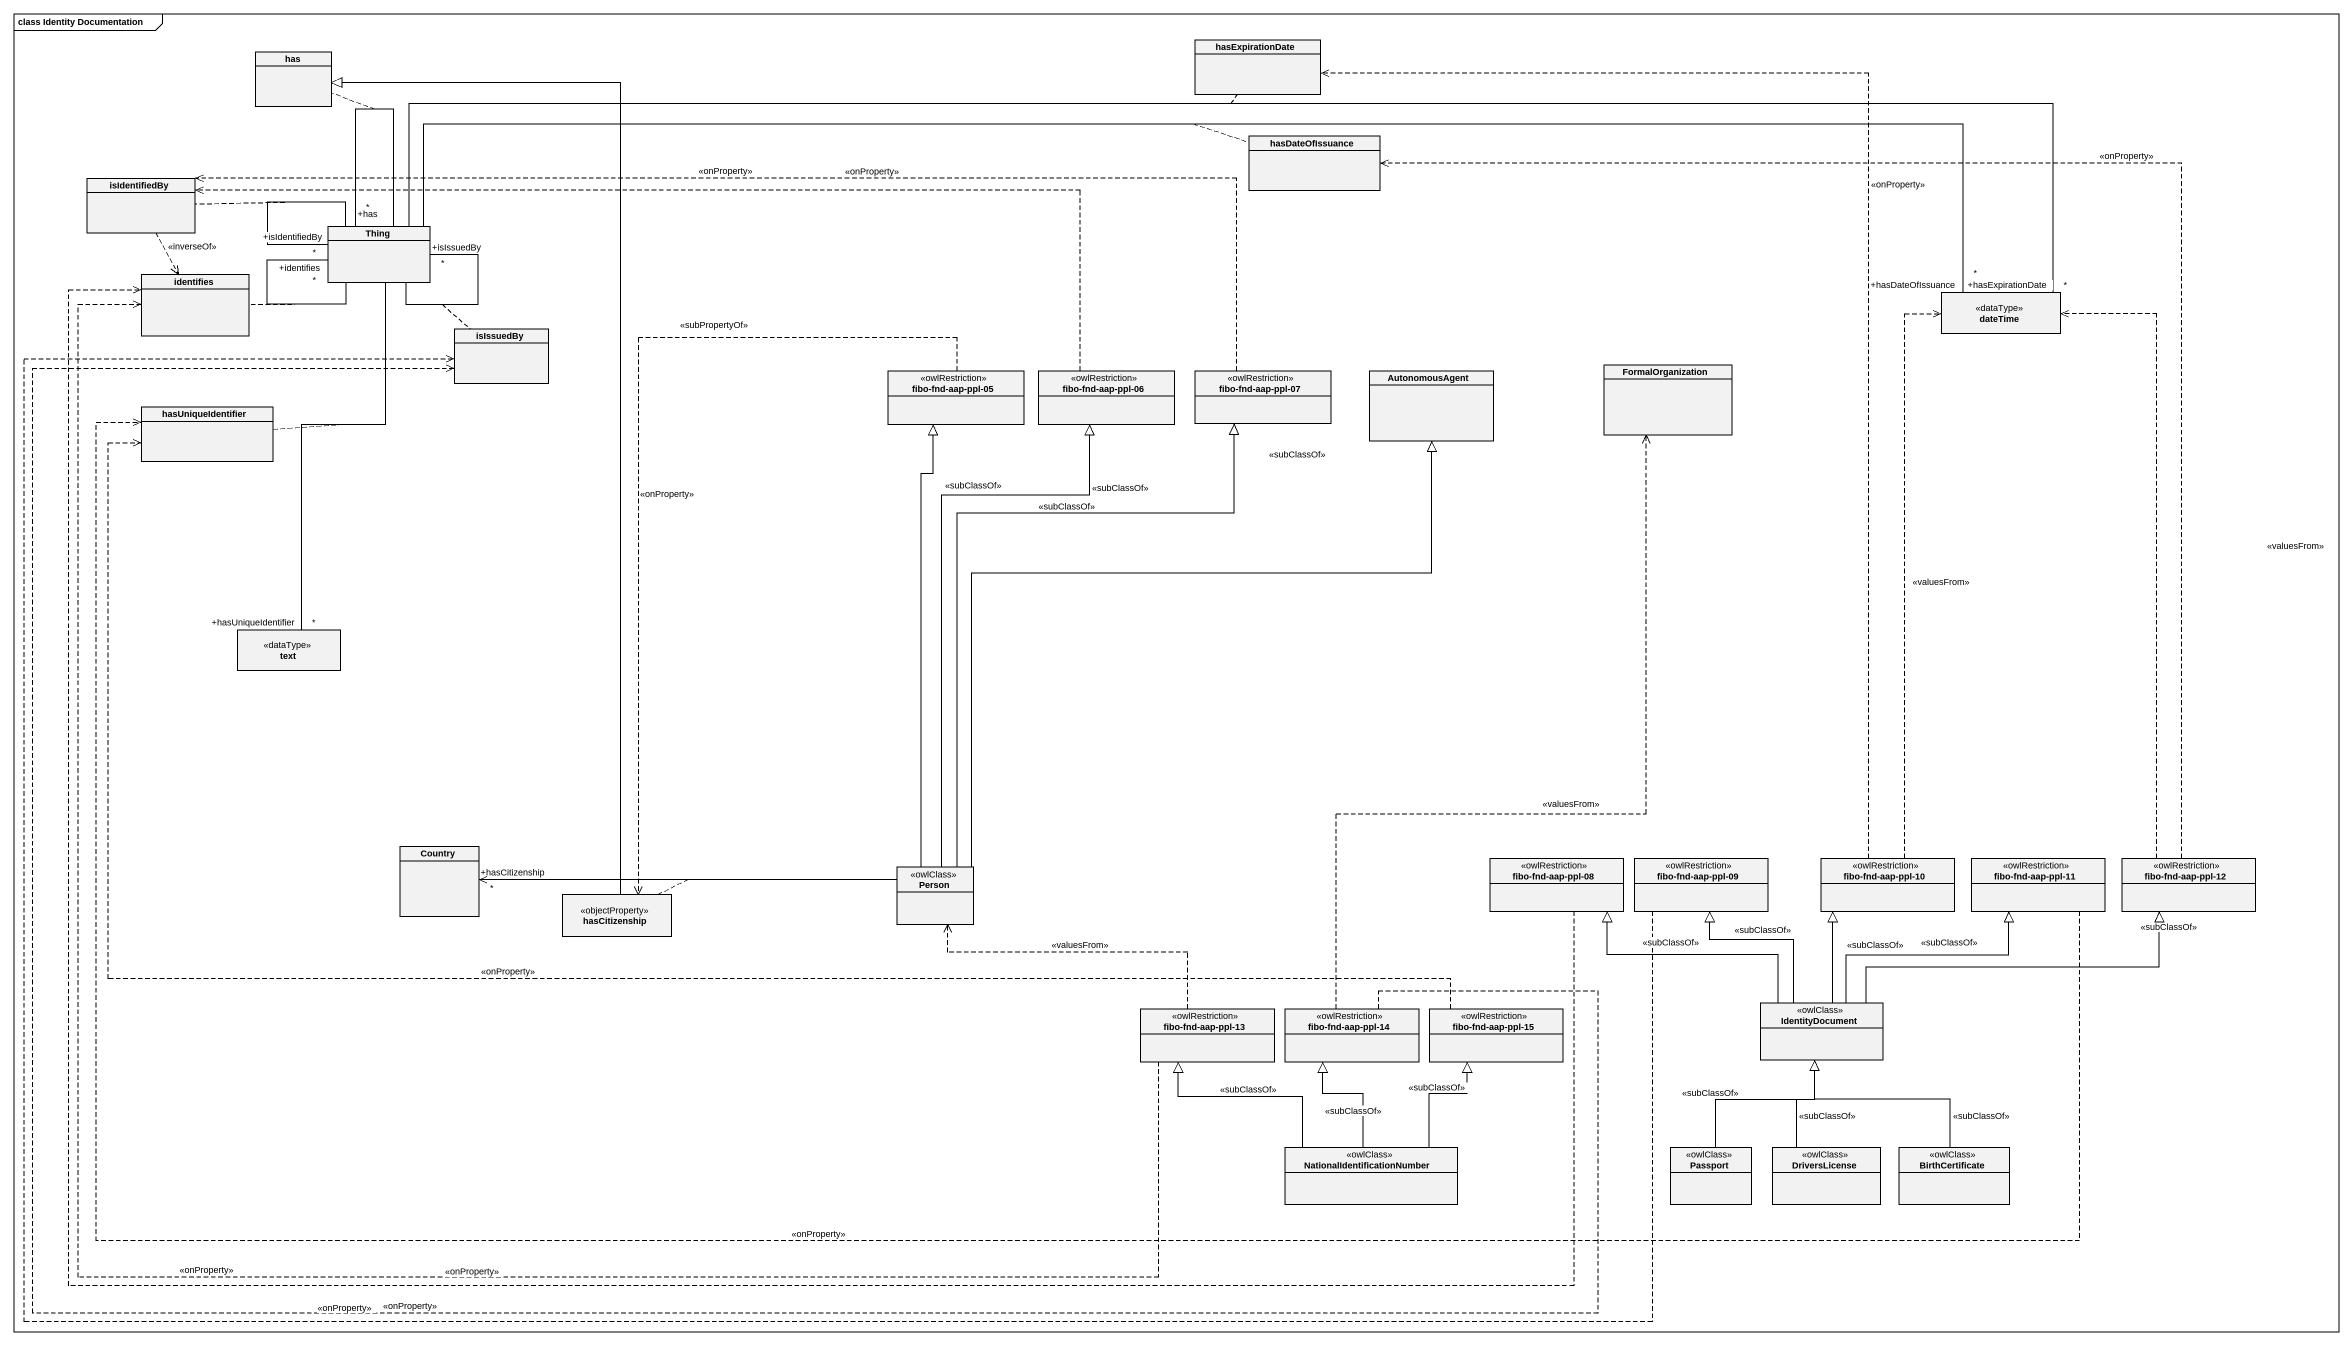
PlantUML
@startuml
mainframe class Identity Documentation
hide circle
hide empty members
class has
class hasExpirationDate
class hasDateOfIssuance
class isIdentifiedBy
class Thing
class identifies
class dateTime <<dataType>>
class isIssuedBy
class "fibo-fnd-aap-ppl-05" as fibo_fnd_aap_ppl_05 <<owlRestriction>>
class "fibo-fnd-aap-ppl-06" as fibo_fnd_aap_ppl_06 <<owlRestriction>>
class "fibo-fnd-aap-ppl-07" as fibo_fnd_aap_ppl_07 <<owlRestriction>>
class AutonomousAgent
class FormalOrganization
class hasUniqueIdentifier
class text <<dataType>>
class Country
class "Person" as Person_ <<owlClass>>
class "fibo-fnd-aap-ppl-08" as fibo_fnd_aap_ppl_08 <<owlRestriction>>
class "fibo-fnd-aap-ppl-09" as fibo_fnd_aap_ppl_09 <<owlRestriction>>
class "fibo-fnd-aap-ppl-10" as fibo_fnd_aap_ppl_10 <<owlRestriction>>
class "fibo-fnd-aap-ppl-11" as fibo_fnd_aap_ppl_11 <<owlRestriction>>
class "fibo-fnd-aap-ppl-12" as fibo_fnd_aap_ppl_12 <<owlRestriction>>
class hasCitizenship <<objectProperty>>
class "fibo-fnd-aap-ppl-13" as fibo_fnd_aap_ppl_13 <<owlRestriction>>
class "fibo-fnd-aap-ppl-14" as fibo_fnd_aap_ppl_14 <<owlRestriction>>
class "fibo-fnd-aap-ppl-15" as fibo_fnd_aap_ppl_15 <<owlRestriction>>
class IdentityDocument <<owlClass>>
class NationalIdentificationNumber <<owlClass>>
class Passport <<owlClass>>
class DriversLicense <<owlClass>>
class BirthCertificate <<owlClass>>
isIdentifiedBy ..> identifies : <<inverseOf>>
Thing -- "+identifies\n*" Thing
(Thing, Thing) .. identifies
Thing -- "+isIssuedBy\n*" Thing
(Thing, Thing) .. isIssuedBy
Thing -- "+isIdentifiedBy\n*" Thing
(Thing, Thing) .. isIdentifiedBy
Thing -- "+has\n*" Thing
(Thing, Thing) .. has
Thing -right- "+hasExpirationDate\n*" dateTime
(Thing, dateTime) .. hasExpirationDate
Thing -right- "+hasDateOfIssuance\n*" dateTime
(Thing, dateTime) .. hasDateOfIssuance
Thing -- "+hasUniqueIdentifier\n*" text
(Thing, text) .. hasUniqueIdentifier
fibo_fnd_aap_ppl_05 ..> hasCitizenship : <<onProperty>>
fibo_fnd_aap_ppl_06 .left.> isIdentifiedBy : <<onProperty>>
fibo_fnd_aap_ppl_07 .left.> isIdentifiedBy : <<onProperty>>
Person_ -up-|> fibo_fnd_aap_ppl_05 : <<subClassOf>>
Person_ -up-|> fibo_fnd_aap_ppl_06 : <<subClassOf>>
Person_ -up-|> fibo_fnd_aap_ppl_07 : <<subClassOf>>
Person_ -up-|> AutonomousAgent : <<subClassOf>>
Person_ -left-> "+hasCitizenship\n*" Country
(Person_, Country) .. hasCitizenship
fibo_fnd_aap_ppl_08 .left.> identifies : <<onProperty>>
fibo_fnd_aap_ppl_09 .left.> isIssuedBy : <<onProperty>>
fibo_fnd_aap_ppl_10 .up.> hasExpirationDate : <<onProperty>>
fibo_fnd_aap_ppl_10 .up.> dateTime : <<valuesFrom>>
fibo_fnd_aap_ppl_11 .left.> hasUniqueIdentifier : <<onProperty>>
fibo_fnd_aap_ppl_12 .up.> hasDateOfIssuance : <<onProperty>>
fibo_fnd_aap_ppl_12 .up.> dateTime : <<valuesFrom>>
hasCitizenship -up-|> has : <<subPropertyOf>>
fibo_fnd_aap_ppl_13 .up.> identifies : <<onProperty>>
fibo_fnd_aap_ppl_13 .left.> Person_ : <<valuesFrom>>
fibo_fnd_aap_ppl_14 .up.> isIssuedBy : <<onProperty>>
fibo_fnd_aap_ppl_14 .up.> FormalOrganization : <<valuesFrom>>
fibo_fnd_aap_ppl_15 .left.> hasUniqueIdentifier : <<onProperty>>
IdentityDocument -left-|> fibo_fnd_aap_ppl_08 : <<subClassOf>>
IdentityDocument -up-|> fibo_fnd_aap_ppl_09 : <<subClassOf>>
IdentityDocument -up-|> fibo_fnd_aap_ppl_10 : <<subClassOf>>
IdentityDocument -up-|> fibo_fnd_aap_ppl_11 : <<subClassOf>>
IdentityDocument -right-|> fibo_fnd_aap_ppl_12 : <<subClassOf>>
NationalIdentificationNumber -up-|> fibo_fnd_aap_ppl_13 : <<subClassOf>>
NationalIdentificationNumber -up-|> fibo_fnd_aap_ppl_14 : <<subClassOf>>
NationalIdentificationNumber -up-|> fibo_fnd_aap_ppl_15 : <<subClassOf>>
Passport -up-|> IdentityDocument : <<subClassOf>>
DriversLicense -up-|> IdentityDocument : <<subClassOf>>
BirthCertificate -up-|> IdentityDocument : <<subClassOf>>
@enduml
